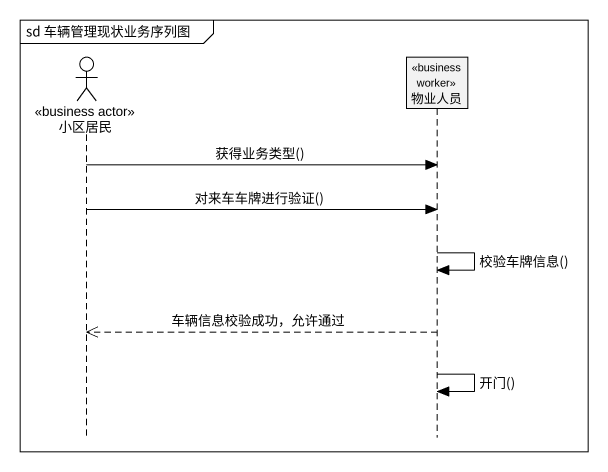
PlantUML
@startuml
mainframe sd 车辆管理现状业务序列图
hide footbox
actor 小区居民 <<business actor>>
participant 物业人员 <<business worker>>

小区居民 -> 物业人员 : 获得业务类型()
小区居民 -> 物业人员 : 对来车车牌进行验证()
物业人员 -> 物业人员 : 校验车牌信息()
物业人员 -->> 小区居民 : 车辆信息校验成功，允许通过
物业人员 -> 物业人员 : 开门()
@enduml
